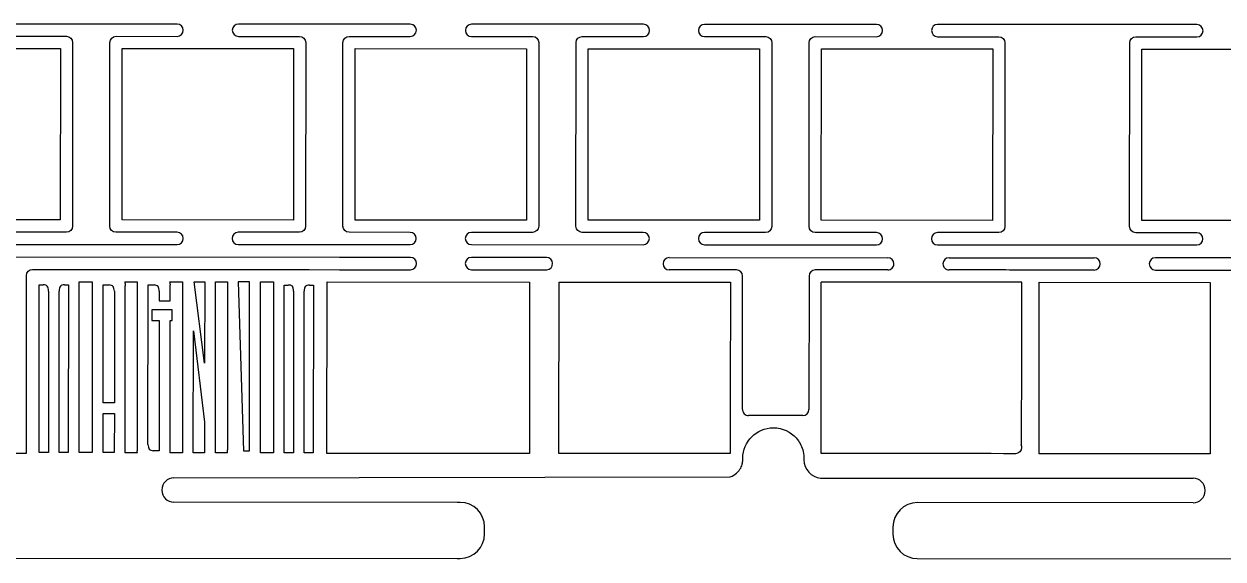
# Model space of a CAD drawing. Header units: millimetres. Extents: x -533 to 933, y 34 to 166.
# Drawn here: x -381.5 to -283.5, y 58.8 to 102.5 of the extents above; entities that cross this region are included whole.
import ezdxf

# ---------------------------------------------------------------- set-up
doc = ezdxf.new("R2010")
doc.units = ezdxf.units.MM
doc.header["$MEASUREMENT"] = 0
doc.layers.get('0').update_dxf_attribs({"lineweight": 0})

msp = doc.modelspace()

# ---------------------------------------------------------------- linework, layer by layer
at = {"color": 18, "lineweight": 25, "true_color": 0x000000}
for p, q in [((-328.722, 83.434), (-310.851, 83.426)), ((-305.851, 83.424), (-293.991, 83.418)), ((-323.224, 82.432), (-328.723, 82.434)), ((-312.963, 82.426), (-316.792, 82.428)), ((-299.479, 82.42), (-300.857, 82.42)), ((-293.991, 82.418), (-299.479, 82.42)), ((-299.479, 82.42), (-299.479, 82.42)), ((-373.218, 81.457), (-372.202, 81.456)), ((-372.202, 81.456), (-372.209, 67.664)), ((-369.554, 81.455), (-368.495, 81.454)), ((-368.495, 81.454), (-368.502, 67.501)), ((-365.806, 67.5), (-365.799, 81.453)), ((-365.799, 81.453), (-364.824, 81.452)), ((-364.824, 81.452), (-364.831, 67.746)), ((-337.73, 68.44), (-337.723, 81.44)), ((-337.723, 81.44), (-333.223, 81.437)), ((-333.223, 81.437), (-329.223, 81.435)), ((-322.725, 80.492), (-322.724, 81.931)), ((-317.292, 81.929), (-317.297, 71.037)), ((-316.299, 67.429), (-316.292, 81.428)), ((-380.209, 67.507), (-380.202, 81.206)), ((-380.202, 81.206), (-379.883, 81.205)), ((-379.457, 80.694), (-379.464, 67.507)), ((-378.577, 67.506), (-378.571, 80.694)), ((-378.145, 81.205), (-377.825, 81.204)), ((-377.825, 81.204), (-377.832, 67.506)), ((-374.992, 71.561), (-374.987, 81.203)), ((-374.987, 81.203), (-374.491, 81.203)), ((-374.065, 80.692), (-374.07, 71.56)), ((-373.185, 67.503), (-373.178, 81.117)), ((-371.322, 68.175), (-371.316, 81.201)), ((-371.316, 81.201), (-370.819, 81.201)), ((-370.394, 80.69), (-370.394, 79.902)), ((-369.507, 79.902), (-369.506, 81.2)), ((-360.183, 67.497), (-360.177, 81.196)), ((-360.177, 81.196), (-359.857, 81.195)), ((-359.432, 80.684), (-359.438, 67.497)), ((-358.552, 67.496), (-358.545, 80.684)), ((-358.119, 81.195), (-357.8, 81.194)), ((-357.8, 81.194), (-357.807, 67.496)), ((-370.394, 79.902), (-369.507, 79.902)), ((-370.997, 79.158), (-370.998, 78.306)), ((-369.33, 79.157), (-370.997, 79.158)), ((-369.331, 78.305), (-369.33, 79.157)), ((-370.998, 78.306), (-370.395, 78.306)), ((-370.395, 78.306), (-370.4, 67.663)), ((-369.513, 67.502), (-369.508, 78.306)), ((-369.508, 78.306), (-369.331, 78.305)), ((-374.07, 71.56), (-374.992, 71.561)), ((-317.798, 70.538), (-322.229, 70.54)), ((-370.4, 67.663), (-370.897, 67.664)), ((-337.73, 67.439), (-337.73, 68.44)), ((-323.731, 68.39), (-323.731, 67.432)), ((-379.464, 67.507), (-380.209, 67.507)), ((-377.832, 67.506), (-378.577, 67.506)), ((-372.183, 67.503), (-373.185, 67.503)), ((-368.502, 67.501), (-369.513, 67.502)), ((-364.809, 67.499), (-365.806, 67.5)), ((-359.438, 67.497), (-360.183, 67.497)), ((-357.807, 67.496), (-358.552, 67.496)), ((-323.731, 67.432), (-337.73, 67.439)), ((-369.202, 65.444), (-323.732, 65.525)), ((-316.343, 65.429), (-285.911, 65.414)), ((-370.191, 64.445), (-370.191, 64.454)), ((-284.921, 64.423), (-284.921, 64.404)), ((-346.042, 63.444), (-369.201, 63.455)), ((-285.911, 63.414), (-308.441, 63.421)), ((-414.568, 58.906), (-346.045, 58.872)), ((-308.444, 58.853), (-241.402, 58.819))]:
    msp.add_line(p, q, dxfattribs=at)
for points in [[(-392.489, 86.517), (-392.482, 100.517), (-378.482, 100.51), (-378.489, 86.51)], [(-373.439, 86.507), (-373.432, 100.507), (-359.432, 100.5), (-359.439, 86.5)], [(-340.389, 86.491), (-354.389, 86.498), (-354.382, 100.498), (-340.382, 100.491)], [(-335.332, 100.488), (-321.332, 100.481), (-321.339, 86.481), (-335.339, 86.488)], [(-316.289, 86.479), (-316.282, 100.479), (-302.282, 100.472), (-302.289, 86.472)], [(-290.096, 86.466), (-290.089, 100.466), (-276.089, 100.459), (-276.096, 86.459)], [(-376.945, 67.505), (-376.938, 81.459), (-375.874, 81.458), (-375.881, 67.505)], [(-367.532, 81.454), (-366.686, 81.453), (-366.689, 74.813)], [(-363.518, 67.66), (-363.021, 67.66), (-363.014, 81.452), (-363.937, 81.452)], [(-362.135, 67.498), (-362.128, 81.451), (-361.063, 81.451), (-361.07, 67.497)], [(-356.69, 67.446), (-356.67, 81.448), (-340.126, 81.44), (-340.133, 67.422), (-355.679, 67.444), (-356.679, 67.445), (-356.679, 67.446)], [(-298.479, 81.42), (-284.504, 81.413), (-284.512, 67.413), (-298.487, 67.42)], [(-367.615, 67.501), (-367.61, 77.453), (-366.692, 70.003), (-366.693, 67.5)], [(-374.994, 67.504), (-374.993, 70.71), (-374.07, 70.709), (-374.072, 67.504)]]:
    msp.add_lwpolyline(points, close=True, dxfattribs=at)
for points, knots in [([(-374.44, 86.008), (-374.44, 85.732), (-374.216, 85.508), (-373.94, 85.508), (-373.94, 85.508), (-368.94, 85.505), (-368.94, 85.505), (-368.664, 85.505), (-368.44, 85.281), (-368.44, 85.005), (-368.44, 84.729), (-368.664, 84.505), (-368.941, 84.505), (-368.941, 84.505), (-382.991, 84.512), (-382.991, 84.512), (-383.267, 84.512), (-383.49, 84.736), (-383.49, 85.012), (-383.49, 85.288), (-383.266, 85.512), (-382.99, 85.512), (-382.99, 85.512), (-377.99, 85.51), (-377.99, 85.51), (-377.714, 85.509), (-377.49, 85.733), (-377.49, 86.009), (-377.49, 86.009), (-377.482, 101.009), (-377.482, 101.009), (-377.482, 101.285), (-377.706, 101.509), (-377.982, 101.509), (-377.982, 101.509), (-382.982, 101.511), (-382.982, 101.511), (-383.258, 101.512), (-383.482, 101.736), (-383.482, 102.012), (-383.482, 102.288), (-383.258, 102.512), (-382.982, 102.511), (-382.982, 102.511), (-368.932, 102.504), (-368.932, 102.504), (-368.655, 102.504), (-368.432, 102.28), (-368.432, 102.004), (-368.432, 101.728), (-368.656, 101.504), (-368.932, 101.504), (-368.932, 101.504), (-373.932, 101.507), (-373.932, 101.507), (-374.208, 101.507), (-374.432, 101.283), (-374.432, 101.007), (-374.432, 101.007), (-374.44, 86.008), (-374.44, 86.008)], [0, 0, 0, 0, 1, 1, 1, 2, 2, 2, 3, 3, 3, 4, 4, 4, 5, 5, 5, 6, 6, 6, 7, 7, 7, 8, 8, 8, 9, 9, 9, 10, 10, 10, 11, 11, 11, 12, 12, 12, 13, 13, 13, 14, 14, 14, 15, 15, 15, 16, 16, 16, 17, 17, 17, 18, 18, 18, 19, 19, 19, 20, 20, 20, 20]), ([(-358.94, 85.5), (-358.664, 85.5), (-358.44, 85.724), (-358.44, 86), (-358.44, 86), (-358.432, 100.999), (-358.432, 100.999), (-358.432, 101.275), (-358.656, 101.499), (-358.932, 101.499), (-358.932, 101.499), (-363.932, 101.502), (-363.932, 101.502), (-364.208, 101.502), (-364.432, 101.726), (-364.432, 102.002), (-364.432, 102.278), (-364.208, 102.502), (-363.932, 102.502), (-363.932, 102.502), (-349.882, 102.495), (-349.882, 102.495), (-349.605, 102.495), (-349.382, 102.271), (-349.382, 101.995), (-349.382, 101.718), (-349.606, 101.495), (-349.882, 101.495), (-349.882, 101.495), (-354.882, 101.497), (-354.882, 101.497), (-355.158, 101.497), (-355.382, 101.274), (-355.382, 100.998), (-355.382, 100.998), (-355.39, 85.998), (-355.39, 85.998), (-355.39, 85.722), (-355.166, 85.498), (-354.89, 85.498), (-354.89, 85.498), (-349.89, 85.495), (-349.89, 85.495), (-349.614, 85.495), (-349.39, 85.271), (-349.39, 84.995), (-349.39, 84.719), (-349.614, 84.495), (-349.891, 84.495), (-349.891, 84.495), (-363.941, 84.502), (-363.941, 84.502), (-364.217, 84.503), (-364.44, 84.727), (-364.44, 85.003), (-364.44, 85.279), (-364.216, 85.503), (-363.94, 85.502), (-363.94, 85.502), (-358.94, 85.5), (-358.94, 85.5)], [0, 0, 0, 0, 1, 1, 1, 2, 2, 2, 3, 3, 3, 4, 4, 4, 5, 5, 5, 6, 6, 6, 7, 7, 7, 8, 8, 8, 9, 9, 9, 10, 10, 10, 11, 11, 11, 12, 12, 12, 13, 13, 13, 14, 14, 14, 15, 15, 15, 16, 16, 16, 17, 17, 17, 18, 18, 18, 19, 19, 19, 20, 20, 20, 20]), ([(-339.89, 85.49), (-339.614, 85.49), (-339.39, 85.714), (-339.39, 85.99), (-339.39, 85.99), (-339.382, 100.99), (-339.382, 100.99), (-339.382, 101.266), (-339.606, 101.49), (-339.882, 101.49), (-339.882, 101.49), (-344.882, 101.492), (-344.882, 101.492), (-345.158, 101.492), (-345.382, 101.716), (-345.382, 101.993), (-345.382, 102.269), (-345.158, 102.492), (-344.882, 102.492), (-344.882, 102.492), (-330.832, 102.485), (-330.832, 102.485), (-330.555, 102.485), (-330.332, 102.261), (-330.332, 101.985), (-330.332, 101.709), (-330.556, 101.485), (-330.832, 101.485), (-330.832, 101.485), (-335.832, 101.488), (-335.832, 101.488), (-336.108, 101.488), (-336.332, 101.264), (-336.332, 100.988), (-336.332, 100.988), (-336.34, 85.989), (-336.34, 85.989), (-336.34, 85.713), (-336.116, 85.489), (-335.84, 85.488), (-335.84, 85.488), (-330.84, 85.486), (-330.84, 85.486), (-330.564, 85.486), (-330.34, 85.262), (-330.34, 84.986), (-330.34, 84.709), (-330.564, 84.486), (-330.841, 84.486), (-330.841, 84.486), (-344.891, 84.493), (-344.891, 84.493), (-345.167, 84.493), (-345.39, 84.717), (-345.39, 84.993), (-345.39, 85.269), (-345.166, 85.493), (-344.89, 85.493), (-344.89, 85.493), (-339.89, 85.49), (-339.89, 85.49)], [0, 0, 0, 0, 1, 1, 1, 2, 2, 2, 3, 3, 3, 4, 4, 4, 5, 5, 5, 6, 6, 6, 7, 7, 7, 8, 8, 8, 9, 9, 9, 10, 10, 10, 11, 11, 11, 12, 12, 12, 13, 13, 13, 14, 14, 14, 15, 15, 15, 16, 16, 16, 17, 17, 17, 18, 18, 18, 19, 19, 19, 20, 20, 20, 20]), ([(-320.84, 85.481), (-320.564, 85.481), (-320.34, 85.704), (-320.34, 85.981), (-320.34, 85.981), (-320.332, 100.98), (-320.332, 100.98), (-320.332, 101.256), (-320.556, 101.48), (-320.832, 101.48), (-320.832, 101.48), (-325.832, 101.483), (-325.832, 101.483), (-326.108, 101.483), (-326.332, 101.707), (-326.332, 101.983), (-326.332, 102.259), (-326.108, 102.483), (-325.832, 102.483), (-325.832, 102.483), (-311.782, 102.476), (-311.782, 102.476), (-311.505, 102.476), (-311.282, 102.252), (-311.282, 101.975), (-311.282, 101.699), (-311.506, 101.476), (-311.782, 101.476), (-311.782, 101.476), (-316.782, 101.478), (-316.782, 101.478), (-317.058, 101.478), (-317.282, 101.255), (-317.282, 100.978), (-317.282, 100.978), (-317.29, 85.979), (-317.29, 85.979), (-317.29, 85.703), (-317.066, 85.479), (-316.79, 85.479), (-316.79, 85.479), (-311.79, 85.476), (-311.79, 85.476), (-311.514, 85.476), (-311.29, 85.252), (-311.29, 84.976), (-311.29, 84.7), (-311.514, 84.476), (-311.791, 84.476), (-311.791, 84.476), (-325.841, 84.483), (-325.841, 84.483), (-326.117, 84.484), (-326.34, 84.707), (-326.34, 84.984), (-326.34, 85.26), (-326.116, 85.484), (-325.84, 85.483), (-325.84, 85.483), (-320.84, 85.481), (-320.84, 85.481)], [0, 0, 0, 0, 1, 1, 1, 2, 2, 2, 3, 3, 3, 4, 4, 4, 5, 5, 5, 6, 6, 6, 7, 7, 7, 8, 8, 8, 9, 9, 9, 10, 10, 10, 11, 11, 11, 12, 12, 12, 13, 13, 13, 14, 14, 14, 15, 15, 15, 16, 16, 16, 17, 17, 17, 18, 18, 18, 19, 19, 19, 20, 20, 20, 20]), ([(-291.096, 85.966), (-291.096, 85.69), (-290.872, 85.466), (-290.596, 85.466), (-290.596, 85.466), (-285.597, 85.463), (-285.597, 85.463), (-285.32, 85.463), (-285.097, 85.239), (-285.097, 84.963), (-285.097, 84.687), (-285.321, 84.463), (-285.597, 84.463), (-285.597, 84.463), (-306.791, 84.474), (-306.791, 84.474), (-307.067, 84.474), (-307.29, 84.698), (-307.29, 84.974), (-307.29, 85.25), (-307.066, 85.474), (-306.79, 85.474), (-306.79, 85.474), (-301.79, 85.471), (-301.79, 85.471), (-301.514, 85.471), (-301.29, 85.695), (-301.29, 85.971), (-301.29, 85.971), (-301.282, 100.97), (-301.282, 100.97), (-301.282, 101.247), (-301.506, 101.471), (-301.782, 101.471), (-301.782, 101.471), (-306.782, 101.473), (-306.782, 101.473), (-307.058, 101.473), (-307.282, 101.697), (-307.282, 101.973), (-307.282, 102.25), (-307.058, 102.473), (-306.782, 102.473), (-306.782, 102.473), (-285.588, 102.463), (-285.588, 102.463), (-285.588, 102.463), (-285.588, 102.463), (-285.588, 102.463), (-285.312, 102.462), (-285.088, 102.238), (-285.088, 101.962), (-285.088, 101.686), (-285.312, 101.462), (-285.589, 101.463), (-285.589, 101.463), (-290.588, 101.465), (-290.588, 101.465), (-290.864, 101.465), (-291.088, 101.241), (-291.088, 100.965), (-291.088, 100.965), (-291.096, 85.966), (-291.096, 85.966)], [0, 0, 0, 0, 1, 1, 1, 2, 2, 2, 3, 3, 3, 4, 4, 4, 5, 5, 5, 6, 6, 6, 7, 7, 7, 8, 8, 8, 9, 9, 9, 10, 10, 10, 11, 11, 11, 12, 12, 12, 13, 13, 13, 14, 14, 14, 15, 15, 15, 16, 16, 16, 17, 17, 17, 18, 18, 18, 19, 19, 19, 20, 20, 20, 21, 21, 21, 21]), ([(-382.255, 81.961), (-382.255, 82.237), (-382.478, 82.461), (-382.755, 82.461), (-382.755, 82.461), (-382.755, 82.461), (-382.755, 82.461), (-382.755, 82.461), (-393.708, 82.467), (-393.708, 82.467), (-393.708, 82.467), (-393.708, 82.467), (-393.708, 82.467), (-393.984, 82.467), (-394.208, 82.691), (-394.208, 82.967), (-394.208, 82.967), (-394.208, 82.968), (-394.208, 82.968), (-394.208, 82.968), (-394.208, 82.968), (-394.208, 82.968), (-394.208, 83.244), (-393.984, 83.468), (-393.708, 83.468), (-393.708, 83.468), (-355.656, 83.448), (-355.656, 83.448), (-355.656, 83.448), (-349.866, 83.445), (-349.866, 83.445), (-349.866, 83.445), (-349.866, 83.445), (-349.866, 83.445), (-349.59, 83.445), (-349.366, 83.221), (-349.366, 82.945), (-349.366, 82.669), (-349.59, 82.445), (-349.866, 82.445), (-349.866, 82.445), (-355.657, 82.448), (-355.657, 82.448), (-355.657, 82.448), (-358.157, 82.451), (-358.157, 82.451), (-358.157, 82.451), (-358.157, 82.449), (-358.157, 82.449), (-358.157, 82.449), (-380.755, 82.46), (-380.755, 82.46), (-381.031, 82.461), (-381.255, 82.237), (-381.255, 81.961), (-381.255, 81.961), (-381.262, 67.461), (-381.262, 67.461), (-381.262, 67.461), (-382.262, 67.462), (-382.262, 67.462), (-382.262, 67.462), (-382.255, 81.961), (-382.255, 81.961)], [0, 0, 0, 0, 1, 1, 1, 2, 2, 2, 3, 3, 3, 4, 4, 4, 5, 5, 5, 6, 6, 6, 7, 7, 7, 8, 8, 8, 9, 9, 9, 10, 10, 10, 11, 11, 11, 12, 12, 12, 13, 13, 13, 14, 14, 14, 15, 15, 15, 16, 16, 16, 17, 17, 17, 18, 18, 18, 19, 19, 19, 20, 20, 20, 21, 21, 21, 21]), ([(-338.723, 82.44), (-338.723, 82.44), (-339.126, 82.44), (-339.126, 82.44), (-339.126, 82.44), (-344.892, 82.442), (-344.892, 82.442), (-345.168, 82.443), (-345.392, 82.667), (-345.391, 82.943), (-345.391, 83.219), (-345.167, 83.443), (-344.891, 83.442), (-344.891, 83.442), (-338.749, 83.439), (-338.749, 83.439), (-338.483, 83.439), (-338.264, 83.231), (-338.25, 82.966), (-338.235, 82.69), (-338.447, 82.455), (-338.723, 82.44)], [0, 0, 0, 0, 1, 1, 1, 2, 2, 2, 3, 3, 3, 4, 4, 4, 5, 5, 5, 6, 6, 6, 7, 7, 7, 7]), ([(-310.351, 82.926), (-310.351, 83.202), (-310.574, 83.426), (-310.851, 83.426), (-310.851, 83.426), (-310.851, 83.426), (-310.851, 83.426)], [0, 0, 0, 0, 1, 1, 1, 2, 2, 2, 2]), ([(-293.491, 82.917), (-293.491, 83.193), (-293.715, 83.417), (-293.991, 83.418), (-293.991, 83.418), (-293.991, 83.418), (-293.991, 83.418)], [0, 0, 0, 0, 1, 1, 1, 2, 2, 2, 2]), ([(-288.991, 83.415), (-288.991, 83.415), (-278.453, 83.41), (-278.453, 83.41), (-278.453, 83.41), (-278.453, 83.41), (-278.453, 83.41), (-278.177, 83.41), (-277.954, 83.186), (-277.954, 82.91), (-277.954, 82.633), (-278.178, 82.41), (-278.454, 82.41), (-278.454, 82.41), (-288.991, 82.415), (-288.991, 82.415), (-289.268, 82.415), (-289.491, 82.639), (-289.491, 82.915), (-289.491, 82.915), (-289.491, 82.915), (-289.491, 82.915), (-289.491, 83.191), (-289.267, 83.415), (-288.991, 83.415)], [0, 0, 0, 0, 1, 1, 1, 2, 2, 2, 3, 3, 3, 4, 4, 4, 5, 5, 5, 6, 6, 6, 7, 7, 7, 8, 8, 8, 8]), ([(-329.222, 82.935), (-329.223, 82.658), (-328.999, 82.434), (-328.723, 82.434), (-328.723, 82.434), (-328.723, 82.434), (-328.723, 82.434)], [0, 0, 0, 0, 1, 1, 1, 2, 2, 2, 2]), ([(-310.851, 82.426), (-311.328, 82.426), (-311.804, 82.427), (-312.156, 82.427), (-312.31, 82.427), (-312.441, 82.427), (-312.537, 82.427), (-312.615, 82.427), (-312.745, 82.427), (-312.91, 82.427), (-312.924, 82.427), (-312.949, 82.427), (-312.963, 82.426)], [0, 0, 0, 0, 1, 1, 1, 2, 2, 2, 3, 3, 3, 4, 4, 4, 4]), ([(-310.851, 82.426), (-310.72, 82.426), (-310.59, 82.48), (-310.498, 82.572), (-310.405, 82.665), (-310.351, 82.795), (-310.351, 82.926)], [0, 0, 0, 0, 1, 1, 1, 2, 2, 2, 2]), ([(-306.351, 82.924), (-306.351, 82.793), (-306.297, 82.663), (-306.205, 82.57), (-306.112, 82.478), (-305.982, 82.424), (-305.851, 82.424)], [0, 0, 0, 0, 1, 1, 1, 2, 2, 2, 2]), ([(-300.857, 82.42), (-300.875, 82.421), (-300.893, 82.421), (-300.91, 82.421), (-302.557, 82.422), (-304.204, 82.423), (-305.851, 82.424)], [0, 0, 0, 0, 1, 1, 1, 2, 2, 2, 2]), ([(-329.223, 81.435), (-328.116, 81.435), (-327.01, 81.434), (-326.349, 81.434), (-326.134, 81.434), (-325.967, 81.434), (-325.862, 81.434), (-325.754, 81.434), (-325.629, 81.433), (-325.438, 81.433), (-325.246, 81.433), (-325.005, 81.433), (-324.723, 81.433), (-324.717, 81.433), (-324.702, 81.433), (-324.695, 81.433), (-324.689, 81.432), (-324.68, 81.432), (-324.674, 81.432), (-324.357, 81.432), (-324.041, 81.432), (-323.724, 81.432)], [0, 0, 0, 0, 1, 1, 1, 2, 2, 2, 3, 3, 3, 4, 4, 4, 5, 5, 5, 6, 6, 6, 7, 7, 7, 7]), ([(-323.724, 81.432), (-323.724, 81.18), (-323.724, 80.927), (-323.724, 80.754), (-323.725, 80.667), (-323.725, 80.619), (-323.725, 80.489), (-323.725, 80.483), (-323.724, 80.472), (-323.724, 80.465), (-323.724, 80.451), (-323.724, 80.444), (-323.724, 80.433), (-323.725, 78.008), (-323.726, 75.582), (-323.727, 73.601), (-323.727, 72.933), (-323.728, 72.315), (-323.728, 71.765), (-323.728, 71.307), (-323.729, 70.896), (-323.729, 70.541), (-323.729, 70.316), (-323.729, 70.076), (-323.729, 69.752), (-323.729, 69.383), (-323.729, 68.937), (-323.73, 68.433), (-323.73, 68.421), (-323.73, 68.401), (-323.731, 68.39)], [0, 0, 0, 0, 1, 1, 1, 2, 2, 2, 3, 3, 3, 4, 4, 4, 5, 5, 5, 6, 6, 6, 7, 7, 7, 8, 8, 8, 9, 9, 9, 10, 10, 10, 10]), ([(-299.911, 81.421), (-303.391, 81.422), (-306.871, 81.424), (-310.352, 81.426), (-311.205, 81.426), (-312.058, 81.427), (-312.911, 81.427), (-312.92, 81.427), (-312.93, 81.427), (-312.939, 81.427), (-312.946, 81.427), (-312.953, 81.426), (-312.96, 81.426), (-314.071, 81.427), (-315.181, 81.428), (-316.292, 81.428)], [0, 0, 0, 0, 1, 1, 1, 2, 2, 2, 3, 3, 3, 4, 4, 4, 5, 5, 5, 5]), ([(-299.917, 68.421), (-299.915, 72.421), (-299.913, 76.421), (-299.911, 80.421), (-299.911, 80.428), (-299.911, 80.435), (-299.911, 80.442), (-299.912, 80.447), (-299.912, 80.453), (-299.912, 80.458), (-299.911, 80.779), (-299.911, 81.099), (-299.911, 81.42), (-299.911, 81.42), (-299.911, 81.42), (-299.911, 81.421)], [0, 0, 0, 0, 1, 1, 1, 2, 2, 2, 3, 3, 3, 4, 4, 4, 5, 5, 5, 5]), ([(-379.546, 81.099), (-379.588, 81.13), (-379.63, 81.16), (-379.674, 81.179), (-379.74, 81.205), (-379.811, 81.205), (-379.883, 81.205)], [0, 0, 0, 0, 1, 1, 1, 2, 2, 2, 2]), ([(-379.457, 80.694), (-379.457, 80.78), (-379.457, 80.866), (-379.479, 80.945), (-379.495, 80.998), (-379.52, 81.049), (-379.546, 81.099)], [0, 0, 0, 0, 1, 1, 1, 2, 2, 2, 2]), ([(-378.482, 81.098), (-378.507, 81.048), (-378.533, 80.998), (-378.548, 80.944), (-378.57, 80.866), (-378.57, 80.78), (-378.571, 80.694)], [0, 0, 0, 0, 1, 1, 1, 2, 2, 2, 2]), ([(-378.145, 81.205), (-378.216, 81.205), (-378.288, 81.204), (-378.353, 81.178), (-378.398, 81.16), (-378.44, 81.129), (-378.482, 81.098)], [0, 0, 0, 0, 1, 1, 1, 2, 2, 2, 2]), ([(-374.065, 80.692), (-374.083, 80.841), (-374.101, 80.99), (-374.171, 81.075), (-374.242, 81.16), (-374.367, 81.181), (-374.491, 81.203)], [0, 0, 0, 0, 1, 1, 1, 2, 2, 2, 2]), ([(-370.394, 80.69), (-370.411, 80.839), (-370.429, 80.988), (-370.5, 81.073), (-370.571, 81.158), (-370.695, 81.18), (-370.819, 81.201)], [0, 0, 0, 0, 1, 1, 1, 2, 2, 2, 2]), ([(-359.52, 81.089), (-359.562, 81.12), (-359.604, 81.15), (-359.649, 81.169), (-359.714, 81.195), (-359.786, 81.195), (-359.857, 81.195)], [0, 0, 0, 0, 1, 1, 1, 2, 2, 2, 2]), ([(-359.432, 80.684), (-359.432, 80.77), (-359.432, 80.856), (-359.454, 80.934), (-359.469, 80.988), (-359.495, 81.039), (-359.52, 81.089)], [0, 0, 0, 0, 1, 1, 1, 2, 2, 2, 2]), ([(-358.456, 81.088), (-358.482, 81.038), (-358.507, 80.988), (-358.523, 80.934), (-358.545, 80.856), (-358.545, 80.77), (-358.545, 80.684)], [0, 0, 0, 0, 1, 1, 1, 2, 2, 2, 2]), ([(-358.119, 81.195), (-358.191, 81.194), (-358.262, 81.194), (-358.327, 81.168), (-358.372, 81.15), (-358.414, 81.119), (-358.456, 81.088)], [0, 0, 0, 0, 1, 1, 1, 2, 2, 2, 2]), ([(-322.728, 71.04), (-322.727, 72.951), (-322.727, 74.863), (-322.726, 76.411), (-322.725, 77.031), (-322.725, 77.594), (-322.725, 78.074), (-322.725, 78.353), (-322.725, 78.604), (-322.725, 78.823), (-322.724, 79.026), (-322.724, 79.297), (-322.724, 79.634), (-322.724, 79.872), (-322.724, 80.139), (-322.724, 80.432), (-322.724, 80.448), (-322.724, 80.476), (-322.725, 80.492)], [0, 0, 0, 0, 1, 1, 1, 2, 2, 2, 3, 3, 3, 4, 4, 4, 5, 5, 5, 6, 6, 6, 6]), ([(-322.728, 71.04), (-322.729, 70.909), (-322.674, 70.779), (-322.582, 70.687), (-322.49, 70.594), (-322.36, 70.54), (-322.229, 70.54)], [0, 0, 0, 0, 1, 1, 1, 2, 2, 2, 2]), ([(-317.798, 70.538), (-317.521, 70.538), (-317.297, 70.761), (-317.297, 71.037), (-317.297, 71.037), (-317.297, 71.037), (-317.297, 71.037)], [0, 0, 0, 0, 1, 1, 1, 2, 2, 2, 2]), ([(-323.732, 65.525), (-323.33, 65.658), (-323.025, 65.971), (-322.878, 66.25), (-322.808, 66.383), (-322.768, 66.507), (-322.746, 66.6), (-322.729, 66.672), (-322.706, 66.789), (-322.706, 66.948), (-322.706, 66.97), (-322.706, 67.012), (-322.706, 67.035), (-322.705, 68.416), (-321.585, 69.535), (-320.204, 69.534), (-319.447, 69.534), (-318.78, 69.186), (-318.35, 68.709), (-318.085, 68.416), (-317.907, 68.077), (-317.809, 67.747), (-317.747, 67.54), (-317.705, 67.379), (-317.706, 67.033), (-317.706, 66.994), (-317.706, 66.956), (-317.706, 66.923), (-317.706, 66.141), (-317.108, 65.498), (-316.343, 65.429)], [0, 0, 0, 0, 1, 1, 1, 2, 2, 2, 3, 3, 3, 4, 4, 4, 5, 5, 5, 6, 6, 6, 7, 7, 7, 8, 8, 8, 9, 9, 9, 10, 10, 10, 10]), ([(-371.322, 68.175), (-371.305, 68.026), (-371.287, 67.877), (-371.216, 67.792), (-371.145, 67.706), (-371.021, 67.685), (-370.897, 67.664)], [0, 0, 0, 0, 1, 1, 1, 2, 2, 2, 2]), ([(-299.962, 68.126), (-299.933, 68.061), (-299.918, 67.991), (-299.918, 67.92), (-299.918, 67.644), (-300.142, 67.421), (-300.418, 67.421), (-305.712, 67.423), (-311.005, 67.426), (-316.299, 67.429)], [0, 0, 0, 0, 1, 1, 1, 2, 2, 2, 3, 3, 3, 3]), ([(-346.045, 58.872), (-345.968, 58.871), (-345.89, 58.871), (-345.813, 58.871), (-344.709, 58.871), (-343.813, 59.766), (-343.812, 60.87), (-343.812, 61.061), (-343.812, 61.252), (-343.812, 61.442), (-343.812, 62.547), (-344.707, 63.443), (-345.811, 63.443), (-345.888, 63.443), (-345.965, 63.444), (-346.042, 63.444)], [0, 0, 0, 0, 1, 1, 1, 2, 2, 2, 3, 3, 3, 4, 4, 4, 5, 5, 5, 5]), ([(-308.441, 63.421), (-308.441, 63.421), (-308.441, 63.421), (-308.442, 63.421), (-309.546, 63.421), (-310.442, 62.526), (-310.442, 61.422), (-310.442, 61.232), (-310.442, 61.043), (-310.442, 60.854), (-310.443, 59.749), (-309.548, 58.853), (-308.444, 58.853)], [0, 0, 0, 0, 1, 1, 1, 2, 2, 2, 3, 3, 3, 4, 4, 4, 4])]:
    msp.add_open_spline(points, degree=3, knots=knots, dxfattribs=at)
for points in [[(-328.722, 83.434), (-328.998, 83.434), (-329.222, 83.211), (-329.222, 82.935)], [(-305.851, 83.424), (-306.127, 83.424), (-306.351, 83.2), (-306.351, 82.924)], [(-322.724, 81.931), (-322.724, 82.207), (-322.947, 82.431), (-323.224, 82.432)], [(-316.792, 82.428), (-317.068, 82.428), (-317.292, 82.205), (-317.292, 81.929)], [(-293.991, 82.418), (-293.715, 82.417), (-293.491, 82.641), (-293.491, 82.917)], [(-373.218, 81.457), (-373.191, 81.35), (-373.184, 81.234), (-373.178, 81.117)], [(-369.554, 81.455), (-369.532, 81.373), (-369.519, 81.287), (-369.506, 81.2)], [(-372.183, 67.503), (-372.194, 67.556), (-372.201, 67.61), (-372.209, 67.664)], [(-364.809, 67.499), (-364.822, 67.579), (-364.826, 67.662), (-364.831, 67.746)], [(-299.962, 68.126), (-299.932, 68.221), (-299.917, 68.321), (-299.917, 68.421)], [(-369.202, 65.444), (-369.748, 65.443), (-370.191, 65), (-370.191, 64.454)], [(-284.921, 64.423), (-284.921, 64.97), (-285.364, 65.413), (-285.911, 65.414)], [(-370.191, 64.445), (-370.191, 63.899), (-369.748, 63.455), (-369.201, 63.455)], [(-285.911, 63.414), (-285.365, 63.414), (-284.921, 63.857), (-284.921, 64.404)]]:
    msp.add_open_spline(points, degree=3, dxfattribs=at)

doc.saveas('drawing.dxf')
